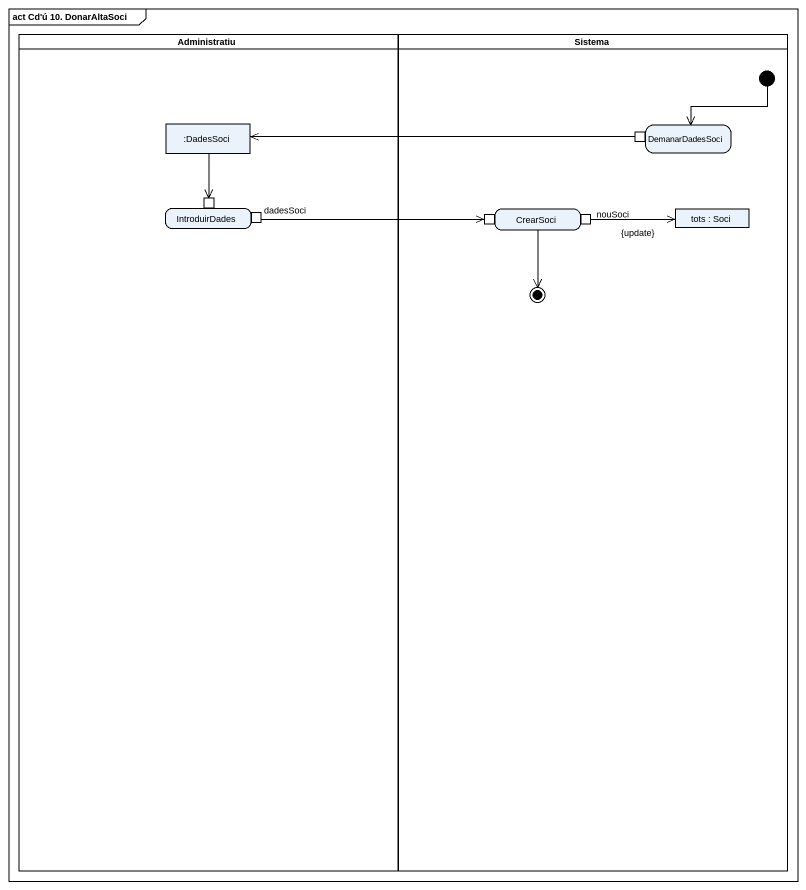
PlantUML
@startuml
mainframe act Cd'ú 10. DonarAltaSoci
hide empty description
state Administratiu <<partition>> {
  state ":DadesSoci" as DadesSoci <<object>>
  state IntroduirDades {
    state pin2 <<inputPin>>
    state dadesSoci <<outputPin>>
  }
}
state Sistema <<partition>> {
  state DemanarDadesSoci {
    state pin1 <<outputPin>>
  }
  state CrearSoci {
    state pin3 <<inputPin>>
    state nouSoci <<outputPin>>
  }
  state "tots : Soci" as tots <<object>>
  [*] --> DemanarDadesSoci
  CrearSoci --> [*]
}
DadesSoci --> pin2
pin1 -left-> DadesSoci
dadesSoci -right-> pin3
nouSoci -right-> tots : {update}
@enduml
